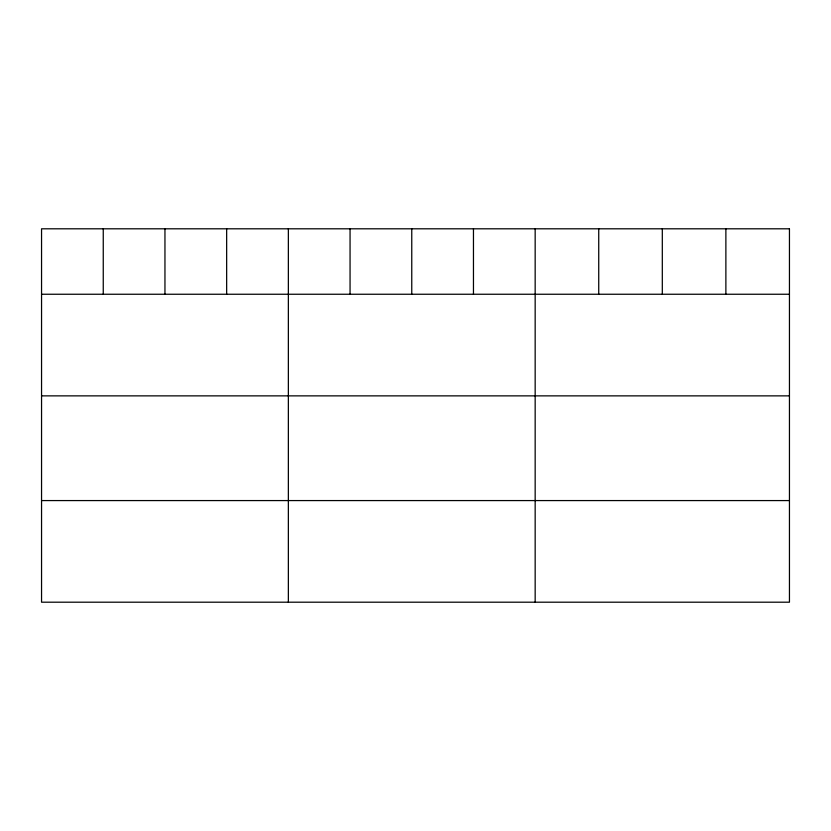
<?xml version="1.0" encoding="UTF-8"?>
<svg xmlns="http://www.w3.org/2000/svg" width="831" height="831" viewBox="0 0 831 831"><rect width="100%" height="100%" fill="white"/><g stroke="black" fill="none" stroke-linecap="round" stroke-linejoin="round"><path stroke-width="1.25" d="M41.55 294.247L789.45 294.247M41.55 395.868L789.45 395.868M41.55 500.574L789.45 500.574M725.879 228.805L725.879 294.247M662.307 228.805L662.307 294.247M598.736 228.805L598.736 294.247M535.164 228.805L535.164 602.195M473.462 228.805L473.462 294.247M411.76 228.805L411.76 294.247M350.059 228.805L350.059 294.247M288.357 228.805L288.357 602.195M226.655 228.805L226.655 294.247M164.954 228.805L164.954 294.247M103.252 228.805L103.252 294.247M789.45 228.805L41.55 228.805L41.55 602.195L789.45 602.195L789.45 228.805"/></g></svg>
